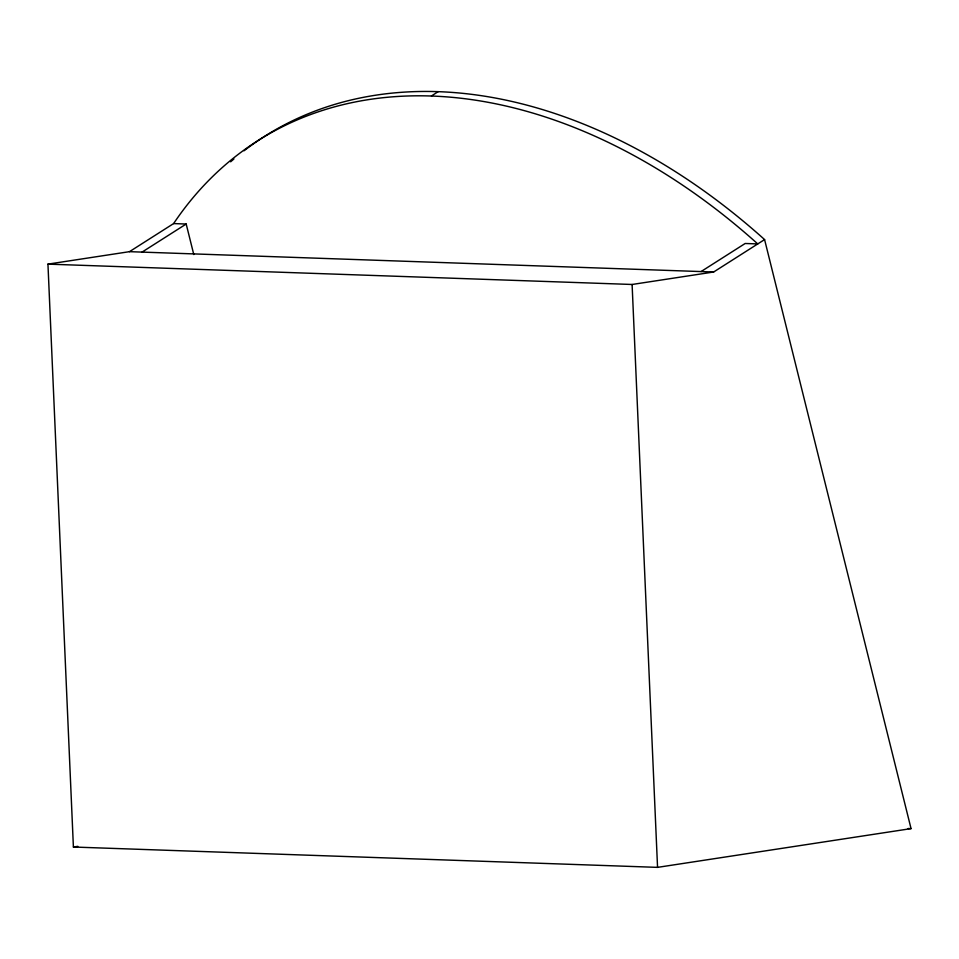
<?xml version="1.0" encoding="UTF-8"?>
<svg xmlns="http://www.w3.org/2000/svg" width="959" height="959" viewBox="0 0 959 959"><rect width="100%" height="100%" fill="white"/><g stroke="black" fill="none" stroke-linecap="round" stroke-linejoin="round"><path stroke-width="1.44" d="M244.018 150.791A564.839 394.485 57.5 0 1 764.587 239.582L911.05 828.612L657.55 867.368L73.399 847.025L47.95 264.133L129.489 251.666L173.603 223.579A564.839 394.485 57.5 0 1 757.754 243.922L745.167 243.49L701.053 271.565M142.076 252.097L186.19 224.022L193.79 254.543M431.418 95.972L438.251 91.632M47.95 264.133L632.101 284.475L713.64 272.008L764.587 239.582M73.399 847.025L77.823 846.353M173.603 223.579L186.19 224.022M129.489 251.666L713.64 272.008M908.125 828.504L911.05 828.612M632.101 284.475L657.55 867.368M230.639 161.807A564.839 394.485 57.5 0 1 233.924 158.978"/></g></svg>
